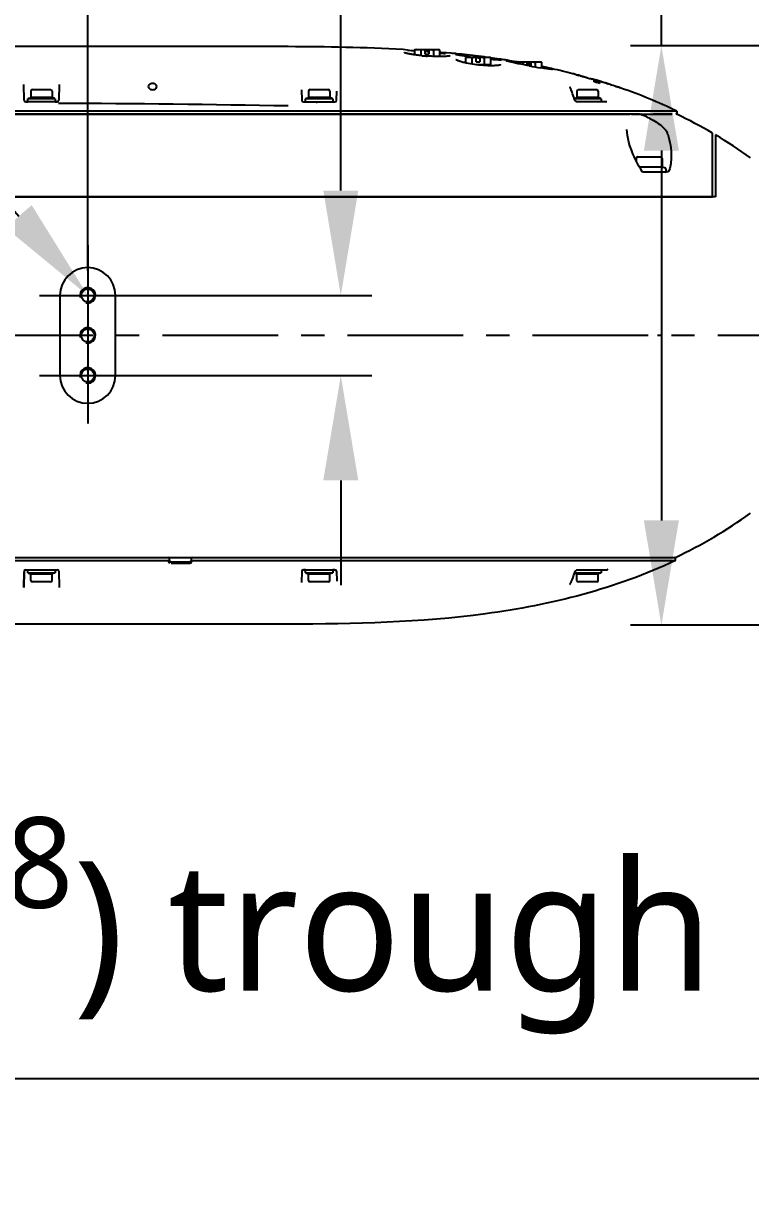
# Model space of a CAD drawing. Header units: millimetres. Extents: x 5828 to 6704, y 123 to 421.
# Drawn here: x 6395.33 to 6407.11, y 305.85 to 324.98 of the extents above; entities that cross this region are included whole.
import ezdxf
from ezdxf import colors
from ezdxf.entities.mleader import LeaderData, LeaderLine
from ezdxf.math import Vec2, Vec3

# ---------------------------------------------------------------- set-up
doc = ezdxf.new("R2010")
doc.units = ezdxf.units.MM
doc.linetypes.add('BANKLINE1', pattern=[5.5, 4, -1.5])
doc.linetypes.add('CENTER', pattern=[0.6, 0.375, -0.075, 0.075, -0.075])
for name, color, linetype in [('00_COMPONENTS', 7, 'BANKLINE1'), ('DIM', 7, 'Continuous'), ('外形图', 7, 'Continuous')]:
    doc.layers.add(name, color=color, linetype=linetype)
doc.styles.add('微软雅黑', font='msyh.ttc', dxfattribs={"height": 2.1})
doc.dimstyles.new('尺寸标注_1_20比例', dxfattribs={"dimtxt": 2.1, "dimasz": 1.7, "dimexe": 0.5, "dimexo": 0.4, "dimgap": 0.5, "dimtad": 1, "dimdec": 1, "dimlfac": 20, "dimdsep": 46, "dimtxsty": '微软雅黑', "dimcen": 0.09, "dimadec": 0, "dimazin": 0, "dimtp": 0.01, "dimtm": 0.01, "dimtfac": 1, "dimtdec": 1, "dimtofl": 0, "dimtmove": 0, "dimatfit": 3, "dimfxl": 1, "dimtolj": 1, "dimarcsym": 0})

# ---------------------------------------------------------------- blocks, each defined once
blk = doc.blocks.new('*D1522')
at = {"layer": '00_COMPONENTS', "color": 0, "linetype": 'ByBlock', "lineweight": -2, "ltscale": 20}
for p, q in [((6405.667, 324.626), (6405.667, 339.336)), ((6414.225, 324.626), (6405.167, 324.626)), ((6405.667, 322.926), (6405.667, 316.926)), ((6414.225, 315.226), (6405.167, 315.226))]:
    blk.add_line(p, q, dxfattribs=at)
at = {"layer": '00_COMPONENTS', "color": 0}
for points in [[(6405.95, 322.926), (6405.383, 322.926), (6405.667, 324.626)], [(6405.383, 316.926), (6405.95, 316.926), (6405.667, 315.226)]]:
    blk.add_solid(points, dxfattribs=at)
at = {"layer": 'Defpoints', "color": 0}
for p in [(6414.625, 324.626), (6405.667, 315.226), (6414.625, 315.226)]:
    blk.add_point(p, dxfattribs=at)
at = {"layer": '00_COMPONENTS', "color": 0, "insert": (6404.075, 332.831), "char_height": 2.1, "attachment_point": 5, "rotation": 90, "style": '微软雅黑'}
blk.add_mtext('\\A1;\\A1;188±0.05', dxfattribs=at)
blk = doc.blocks.new('*D1540')
at = {"layer": '00_COMPONENTS', "color": 0, "linetype": 'ByBlock', "lineweight": -2, "ltscale": 20}
for p, q in [((6400.472, 322.276), (6400.472, 331.241)), ((6396.771, 320.576), (6400.972, 320.576)), ((6396.771, 319.276), (6400.972, 319.276)), ((6400.472, 317.576), (6400.472, 315.876))]:
    blk.add_line(p, q, dxfattribs=at)
at = {"layer": '00_COMPONENTS', "color": 0}
for points in [[(6400.188, 322.276), (6400.755, 322.276), (6400.472, 320.576)], [(6400.755, 317.576), (6400.188, 317.576), (6400.472, 319.276)]]:
    blk.add_solid(points, dxfattribs=at)
at = {"layer": 'Defpoints', "color": 0}
for p in [(6396.371, 320.576), (6396.371, 319.276), (6400.472, 319.276)]:
    blk.add_point(p, dxfattribs=at)
at = {"layer": '00_COMPONENTS', "color": 0, "insert": (6398.886, 329.251), "char_height": 2.1, "attachment_point": 5, "rotation": 90, "style": '微软雅黑'}
blk.add_mtext('\\A1;26', dxfattribs=at)
blk = doc.blocks.new('*D1542')
at = {"layer": 'Defpoints', "color": 0}
for p in [(6421.571, 340.208), (6396.371, 320.576), (6421.571, 319.926)]:
    blk.add_point(p, dxfattribs=at)
at = {"layer": 'DIM', "color": 0, "linetype": 'ByBlock', "lineweight": -2, "ltscale": 20}
for p, q in [((6396.371, 320.976), (6396.371, 340.708)), ((6421.571, 320.326), (6421.571, 340.708)), ((6398.071, 340.208), (6419.871, 340.208))]:
    blk.add_line(p, q, dxfattribs=at)
at = {"layer": 'DIM', "color": 0}
for points in [[(6398.071, 340.491), (6398.071, 339.924), (6396.371, 340.208)], [(6419.871, 339.924), (6419.871, 340.491), (6421.571, 340.208)]]:
    blk.add_solid(points, dxfattribs=at)
at = {"layer": 'DIM', "color": 0, "insert": (6408.971, 341.794), "char_height": 2.1, "attachment_point": 5, "style": '微软雅黑'}
blk.add_mtext('\\A1;504', dxfattribs=at)

msp = doc.modelspace()

# ---------------------------------------------------------------- linework, layer by layer
at = {"layer": '00_COMPONENTS', "linetype": 'CENTER', "ltscale": 20}
for p, q in [((6396.3708, 321.3901), (6396.3708, 318.4976)), ((6395.5908, 320.5761), (6397.2043, 320.5761)), ((6396.3708, 320.5761), (6396.3708, 319.2761)), ((6395.5908, 319.2761), (6397.2043, 319.2761))]:
    msp.add_line(p, q, dxfattribs=at)
at = {"layer": '外形图', "linetype": 'Continuous'}
for p, q in [((6399.6208, 324.6104), (6391.9706, 324.6111)), ((6401.5517, 324.5558), (6401.4804, 324.5627)), ((6401.6958, 324.5659), (6401.6687, 324.5586)), ((6401.6687, 324.5659), (6402.0729, 324.5659)), ((6401.6687, 324.5586), (6401.6687, 324.4784)), ((6401.6958, 324.5659), (6401.8408, 324.5659)), ((6401.7698, 324.5586), (6401.7698, 324.4662)), ((6401.8408, 324.4909), (6401.8408, 324.5659)), ((6401.9008, 324.5659), (6401.9008, 324.4909)), ((6401.9008, 324.5659), (6402.0458, 324.5659)), ((6401.9718, 324.5586), (6401.9718, 324.452)), ((6402.0458, 324.5659), (6402.0729, 324.5586)), ((6402.0729, 324.5586), (6402.0729, 324.4498)), ((6401.8408, 324.4909), (6401.9008, 324.4909)), ((6401.9121, 324.4549), (6401.8725, 324.4574)), ((6402.2532, 324.5041), (6402.1822, 324.5083)), ((6402.2167, 324.4559), (6402.2064, 324.4547)), ((6402.2425, 324.4608), (6402.2425, 324.4608)), ((6402.2629, 324.5035), (6402.2532, 324.5041)), ((6402.3427, 324.4956), (6402.3299, 324.4969)), ((6402.3804, 324.4725), (6402.3715, 324.4743)), ((6402.3901, 324.4706), (6402.3804, 324.4725)), ((6402.4007, 324.4686), (6402.3901, 324.4706)), ((6402.4122, 324.4665), (6402.4007, 324.4686)), ((6402.4245, 324.4643), (6402.4122, 324.4665)), ((6402.4376, 324.462), (6402.4245, 324.4643)), ((6402.4516, 324.4596), (6402.4376, 324.462)), ((6402.474, 324.4559), (6402.4516, 324.4596)), ((6402.4981, 324.4521), (6402.474, 324.4559)), ((6402.5208, 324.4409), (6402.4937, 324.4336)), ((6402.4937, 324.4409), (6402.8979, 324.4409)), ((6402.4937, 324.4336), (6402.4937, 324.3462)), ((6402.5238, 324.4482), (6402.4981, 324.4521)), ((6402.5208, 324.4409), (6402.6658, 324.4409)), ((6402.551, 324.4442), (6402.5238, 324.4482)), ((6402.5748, 324.4409), (6402.551, 324.4442)), ((6402.5948, 324.4336), (6402.5948, 324.3265)), ((6402.6988, 324.4247), (6402.6644, 324.429)), ((6402.6658, 324.3659), (6402.6658, 324.4409)), ((6402.6658, 324.3659), (6402.7258, 324.3659)), ((6402.7237, 324.4218), (6402.6988, 324.4247)), ((6402.7025, 324.4549), (6402.699, 324.4553)), ((6402.7258, 324.4409), (6402.7258, 324.3659)), ((6402.7258, 324.4409), (6402.8708, 324.4409)), ((6402.8093, 324.4411), (6402.7961, 324.4429)), ((6402.7968, 324.4336), (6402.7968, 324.3159)), ((6402.8708, 324.4409), (6402.8979, 324.4336)), ((6402.8979, 324.4336), (6402.8979, 324.3159)), ((6402.9473, 324.3993), (6402.9268, 324.401)), ((6402.9664, 324.3978), (6402.9473, 324.3993)), ((6402.984, 324.3965), (6402.9664, 324.3978)), ((6403.0001, 324.3955), (6402.984, 324.3965)), ((6403.0236, 324.3941), (6403.0001, 324.3955)), ((6403.0427, 324.3932), (6403.0356, 324.3935)), ((6403.0613, 324.4055), (6403.0387, 324.4089)), ((6403.0492, 324.393), (6403.0427, 324.3932)), ((6403.0748, 324.4035), (6403.0613, 324.4055)), ((6403.1679, 324.3891), (6403.154, 324.3913)), ((6403.1844, 324.3716), (6403.1783, 324.3732)), ((6403.1912, 324.3698), (6403.1844, 324.3716)), ((6403.1986, 324.3679), (6403.1912, 324.3698)), ((6403.2068, 324.3659), (6403.1986, 324.3679)), ((6403.2156, 324.3637), (6403.2068, 324.3659)), ((6403.2301, 324.3602), (6403.2156, 324.3637)), ((6403.2461, 324.3565), (6403.2301, 324.3602)), ((6403.2636, 324.3525), (6403.2461, 324.3565)), ((6403.2826, 324.3483), (6403.2636, 324.3525)), ((6403.303, 324.3439), (6403.2826, 324.3483)), ((6403.3247, 324.3393), (6403.303, 324.3439)), ((6403.3458, 324.3659), (6403.3187, 324.3586)), ((6403.3187, 324.3659), (6403.7229, 324.3659)), ((6403.3187, 324.3586), (6403.3187, 324.3405)), ((6403.3305, 324.3622), (6403.3197, 324.3641)), ((6403.3477, 324.3344), (6403.3247, 324.3393)), ((6403.3458, 324.3659), (6403.4908, 324.3659)), ((6403.3719, 324.3295), (6403.3477, 324.3344)), ((6403.4198, 324.3586), (6403.4198, 324.3199)), ((6403.4908, 324.3062), (6403.4908, 324.3659)), ((6403.5508, 324.3659), (6403.5508, 324.295)), ((6403.5508, 324.3659), (6403.6958, 324.3659)), ((6403.6218, 324.3586), (6403.6218, 324.2822)), ((6403.6958, 324.3659), (6403.7229, 324.3586)), ((6403.7229, 324.3586), (6403.7229, 324.2652)), ((6402.8979, 324.3159), (6402.6701, 324.3159)), ((6402.8901, 324.3009), (6402.8552, 324.3016)), ((6402.8708, 324.3013), (6402.8708, 324.3159)), ((6402.9157, 324.3008), (6402.8901, 324.3009)), ((6402.9191, 324.3008), (6402.9157, 324.3008)), ((6402.9414, 324.3011), (6402.9191, 324.3008)), ((6402.9847, 324.3029), (6402.9713, 324.3021)), ((6403.0186, 324.306), (6403.0083, 324.3048)), ((6403.0279, 324.3072), (6403.0186, 324.306)), ((6403.0361, 324.3085), (6403.0279, 324.3072)), ((6403.3971, 324.3244), (6403.3719, 324.3295)), ((6403.4232, 324.3192), (6403.3971, 324.3244)), ((6403.4502, 324.3139), (6403.4232, 324.3192)), ((6403.4936, 324.3056), (6403.4502, 324.3139)), ((6403.5254, 324.2997), (6403.4936, 324.3056)), ((6403.5254, 324.327), (6403.5352, 324.3252)), ((6403.5286, 324.3266), (6403.5255, 324.3272)), ((6403.5315, 324.326), (6403.5286, 324.3266)), ((6403.5343, 324.3255), (6403.5315, 324.326)), ((6403.5509, 324.3224), (6403.5343, 324.3255)), ((6403.5352, 324.3252), (6403.5508, 324.3222)), ((6403.7379, 324.2853), (6403.723, 324.2883)), ((6403.7377, 324.2849), (6403.7408, 324.2842)), ((6403.7694, 324.2579), (6403.7437, 324.2619)), ((6403.7931, 324.2543), (6403.7694, 324.2579)), ((6403.8094, 324.2519), (6403.7931, 324.2543)), ((6403.81, 324.2701), (6403.8019, 324.2718)), ((6403.802, 324.271), (6403.8099, 324.2692)), ((6403.8243, 324.2498), (6403.8094, 324.2519)), ((6403.8463, 324.2469), (6403.8243, 324.2498)), ((6403.854, 324.2459), (6403.8463, 324.2469)), ((6403.861, 324.2451), (6403.854, 324.2459)), ((6403.8675, 324.2443), (6403.861, 324.2451)), ((6403.8733, 324.2437), (6403.8675, 324.2443)), ((6403.8785, 324.2432), (6403.8733, 324.2437)), ((6403.8988, 324.2508), (6403.885, 324.2538)), ((6404.2459, 324.1678), (6404.2324, 324.1713)), ((6404.2458, 324.1674), (6404.2458, 324.1675)), ((6404.3512, 324.1378), (6404.3275, 324.1442)), ((6395.3402, 323.7402), (6395.3335, 323.9947)), ((6395.9081, 323.9953), (6395.9015, 323.7402)), ((6404.1845, 323.9555), (6404.1845, 323.9556)), ((6404.1845, 323.9554), (6404.1845, 323.9556)), ((6404.1861, 323.9511), (6404.1854, 323.9527)), ((6404.189, 323.9463), (6404.1861, 323.9511)), ((6404.3513, 324.1397), (6404.3511, 324.1397)), ((6404.3665, 324.1336), (6404.3512, 324.1378)), ((6404.3955, 324.1257), (6404.3665, 324.1336)), ((6404.4046, 324.1232), (6404.3955, 324.1257)), ((6404.4127, 324.121), (6404.4046, 324.1232)), ((6404.4449, 324.1121), (6404.4127, 324.121)), ((6404.4555, 324.1092), (6404.4449, 324.1121)), ((6404.4554, 324.1112), (6404.4554, 324.1117)), ((6404.5641, 324.0806), (6404.5641, 324.0804)), ((6404.5711, 324.0786), (6404.5641, 324.0806)), ((6404.5739, 324.0778), (6404.5711, 324.0786)), ((6404.5936, 324.072), (6404.5739, 324.0778)), ((6404.5758, 324.0414), (6404.5758, 324.0709)), ((6404.6034, 324.0691), (6404.5936, 324.072)), ((6404.606, 324.0361), (6404.616, 324.0331)), ((6404.616, 324.059), (6404.626, 324.056)), ((6404.616, 324.0331), (6404.626, 324.0301)), ((6404.6274, 324.0611), (6404.6274, 324.0618)), ((6404.6508, 324.0541), (6404.6274, 324.0611)), ((6404.6658, 324.0439), (6404.6658, 324.014)), ((6404.7033, 324.0385), (6404.7152, 324.0347)), ((6404.782, 324.0141), (6404.7953, 324.0098)), ((6404.8349, 323.9946), (6404.8349, 323.9964)), ((6404.838, 323.9954), (6404.8398, 323.9944)), ((6404.9349, 323.964), (6404.9579, 323.9562)), ((6404.9349, 323.9633), (6404.9349, 323.9614)), ((6404.9579, 323.9562), (6404.9656, 323.9536)), ((6395.4008, 323.7159), (6395.4008, 323.7659)), ((6395.8408, 323.7659), (6395.4008, 323.7659)), ((6395.4107, 323.7694), (6395.4483, 323.7831)), ((6395.4483, 323.8884), (6395.4483, 323.7831)), ((6395.7933, 323.7831), (6395.4483, 323.7831)), ((6395.4733, 323.9134), (6395.7683, 323.9134)), ((6395.7933, 323.8884), (6395.7933, 323.7831)), ((6395.831, 323.7694), (6395.7933, 323.7831)), ((6395.8408, 323.7659), (6395.8408, 323.7159)), ((6399.8357, 323.9125), (6399.8402, 323.7402)), ((6399.9008, 323.7159), (6399.9008, 323.7659)), ((6400.3408, 323.7659), (6399.9008, 323.7659)), ((6399.9107, 323.7694), (6399.9483, 323.7831)), ((6399.9483, 323.8884), (6399.9483, 323.7831)), ((6400.2933, 323.7831), (6399.9483, 323.7831)), ((6399.9733, 323.9134), (6400.2683, 323.9134)), ((6400.2933, 323.8884), (6400.2933, 323.7831)), ((6400.3309, 323.7694), (6400.2933, 323.7831)), ((6400.3408, 323.7659), (6400.3408, 323.7159)), ((6400.4015, 323.7402), (6400.4053, 323.8889)), ((6404.1915, 323.9421), (6404.1889, 323.9463)), ((6404.2199, 323.8712), (6404.2063, 323.9103)), ((6404.2611, 323.7488), (6404.2467, 323.7923)), ((6404.6908, 323.7659), (6404.2555, 323.7659)), ((6404.2607, 323.7694), (6404.2983, 323.7831)), ((6404.2983, 323.8884), (6404.2983, 323.7831)), ((6404.6433, 323.7831), (6404.2983, 323.7831)), ((6404.3233, 323.9134), (6404.6183, 323.9134)), ((6404.6433, 323.8884), (6404.6433, 323.7831)), ((6404.6809, 323.7694), (6404.6433, 323.7831)), ((6404.6908, 323.7659), (6404.6908, 323.7159)), ((6405.0038, 323.9404), (6405.0038, 323.9397)), ((6405.012, 323.9377), (6405.0041, 323.9405)), ((6395.8765, 323.7159), (6395.3652, 323.7159)), ((6395.3706, 323.7159), (6395.4008, 323.7159)), ((6395.8408, 323.7159), (6395.4008, 323.7159)), ((6395.8421, 323.7159), (6395.8765, 323.7159)), ((6399.8652, 323.7159), (6400.3765, 323.7159)), ((6404.2618, 323.7469), (6404.2611, 323.7488)), ((6404.7841, 323.7159), (6404.3009, 323.7159)), ((6404.6908, 323.7159), (6404.3023, 323.7159)), ((6401.2451, 323.5659), (6384.5648, 323.5659)), ((6405.3122, 323.5159), (6384.5804, 323.5159)), ((6384.5819, 323.5159), (6405.1545, 323.5159)), ((6395.4958, 323.5159), (6395.541, 323.5159)), ((6395.7447, 323.5159), (6395.7458, 323.5159)), ((6395.9178, 323.5159), (6396.5684, 323.5159)), ((6396.0022, 323.5159), (6396.1156, 323.5159)), ((6396.0022, 323.5159), (6396.1156, 323.5159)), ((6396.9274, 323.5159), (6396.7024, 323.5159)), ((6396.7069, 323.5159), (6397.3769, 323.5159)), ((6399.8147, 323.5159), (6397.4724, 323.5159)), ((6399.9958, 323.5159), (6400.041, 323.5159)), ((6400.2447, 323.5159), (6400.2458, 323.5159)), ((6400.8111, 323.5159), (6400.4717, 323.5159)), ((6402.0015, 323.5159), (6400.472, 323.5159)), ((6405.9155, 323.5659), (6401.2455, 323.5658)), ((6401.6465, 323.5159), (6401.2976, 323.5159)), ((6404.138, 323.5159), (6402.0046, 323.5159)), ((6404.1536, 323.5159), (6404.197, 323.5159)), ((6404.3458, 323.5159), (6404.391, 323.5159)), ((6404.5947, 323.5159), (6404.5958, 323.5159)), ((6404.6939, 323.5159), (6405.0153, 323.5159)), ((6405.0522, 323.5159), (6405.1512, 323.5159)), ((6405.0721, 323.5159), (6405.1315, 323.5159)), ((6405.1834, 323.5159), (6405.8375, 323.5159)), ((6405.8428, 323.5159), (6405.5341, 323.5159)), ((6405.9155, 323.5659), (6405.9155, 323.5309)), ((6405.1088, 323.2655), (6405.1088, 323.2655)), ((6406.4958, 322.1761), (6406.4958, 323.2074)), ((6406.5458, 323.1779), (6406.5458, 322.1761)), ((6405.2245, 322.831), (6405.2067, 322.8719)), ((6405.2858, 322.8236), (6405.6558, 322.8236)), ((6405.2608, 322.7986), (6405.2608, 322.7549)), ((6405.6808, 322.6579), (6405.313, 322.6579)), ((6405.6808, 322.7986), (6405.6808, 322.6579)), ((6405.7309, 322.6397), (6405.6808, 322.6579)), ((6405.7408, 322.6256), (6405.7408, 322.5911)), ((6405.3475, 322.5858), (6405.3417, 322.5899)), ((6405.3551, 322.5877), (6405.3488, 322.5977)), ((6405.7483, 322.5761), (6405.3754, 322.5761)), ((6405.7866, 322.1761), (6392.9851, 322.1761)), ((6392.9851, 322.1761), (6406.4958, 322.1761)), ((6406.5458, 322.1761), (6405.7866, 322.1761)), ((6395.9208, 320.5761), (6395.9208, 319.2761)), ((6396.8208, 319.2761), (6396.8208, 320.5761)), ((6384.2951, 316.3261), (6401.1133, 316.3261)), ((6397.6971, 316.2754), (6397.6965, 316.3017)), ((6398.0452, 316.3017), (6398.0445, 316.2754)), ((6401.1133, 316.3261), (6405.8942, 316.3261)), ((6405.8942, 316.2761), (6405.8942, 316.3111)), ((6384.5651, 316.2761), (6397.6726, 316.2761)), ((6395.3652, 316.1261), (6395.8765, 316.1261)), ((6395.4008, 316.0761), (6395.4008, 316.1261)), ((6395.8408, 316.1261), (6395.8408, 316.0761)), ((6397.7219, 316.2335), (6398.0192, 316.2335)), ((6398.0195, 316.2511), (6397.7221, 316.2511)), ((6398.0684, 316.2761), (6401.1129, 316.2761)), ((6399.8995, 316.1261), (6399.8652, 316.1261)), ((6399.8652, 316.1261), (6400.3765, 316.1261)), ((6399.9008, 316.0761), (6399.9008, 316.1261)), ((6399.9008, 316.1261), (6400.3408, 316.1261)), ((6400.3408, 316.1261), (6400.3408, 316.0761)), ((6400.371, 316.1261), (6400.3408, 316.1261)), ((6401.113, 316.2761), (6405.244, 316.2761)), ((6404.3074, 316.1261), (6404.7909, 316.1261)), ((6404.3108, 316.1261), (6404.6908, 316.1261)), ((6404.6908, 316.1261), (6404.6908, 316.0761)), ((6405.244, 316.2761), (6405.4473, 316.276)), ((6405.4473, 316.276), (6405.8942, 316.2761)), ((6395.3402, 316.1017), (6395.3333, 315.8379)), ((6395.3333, 315.8379), (6395.34, 316.0943)), ((6395.4008, 316.0761), (6395.8408, 316.0761)), ((6395.4107, 316.0725), (6395.4483, 316.0588)), ((6395.4483, 315.9536), (6395.4483, 316.0588)), ((6395.4483, 316.0588), (6395.7933, 316.0588)), ((6395.7683, 315.9286), (6395.4733, 315.9286)), ((6395.831, 316.0725), (6395.7933, 316.0588)), ((6395.7933, 315.9536), (6395.7933, 316.0588)), ((6395.9015, 316.1017), (6395.9084, 315.8374)), ((6395.9016, 316.0962), (6395.9084, 315.8374)), ((6399.8402, 316.1017), (6399.8354, 315.9206)), ((6399.9008, 316.0761), (6400.3408, 316.0761)), ((6399.9107, 316.0725), (6399.9483, 316.0588)), ((6399.9483, 315.9536), (6399.9483, 316.0588)), ((6399.9483, 316.0588), (6400.2933, 316.0588)), ((6400.2683, 315.9286), (6399.9733, 315.9286)), ((6400.3309, 316.0725), (6400.2933, 316.0588)), ((6400.2933, 315.9536), (6400.2933, 316.0588)), ((6400.4015, 316.1017), (6400.4056, 315.9431)), ((6404.2007, 315.9158), (6404.2017, 315.9175)), ((6404.2066, 315.927), (6404.2099, 315.9343)), ((6404.2099, 315.9343), (6404.2123, 315.9403)), ((6404.2123, 315.9403), (6404.2255, 315.975)), ((6404.2543, 316.0522), (6404.2706, 316.097)), ((6404.2616, 316.0722), (6404.2983, 316.0588)), ((6404.263, 316.0761), (6404.6908, 316.0761)), ((6404.2983, 316.0588), (6404.6433, 316.0588)), ((6404.2983, 315.9536), (6404.2983, 316.0588)), ((6404.6183, 315.9286), (6404.3233, 315.9286)), ((6404.6809, 316.0725), (6404.6433, 316.0588)), ((6404.6433, 315.9536), (6404.6433, 316.0588)), ((6404.1845, 315.8849), (6404.1845, 315.885)), ((6404.1916, 315.9017), (6404.1926, 315.9032)), ((6399.6208, 315.2418), (6391.87, 315.2411))]:
    msp.add_line(p, q, dxfattribs=at)
at = {"layer": '外形图', "linetype": 'CENTER', "ltscale": 5}
msp.add_line((6435.4549, 319.9261), (6380.3386, 319.9261), dxfattribs=at)
at = {"layer": '外形图', "linetype": 'Continuous'}
for points in [[(6401.7926, 324.464), (6401.7701, 324.4662), (6401.7549, 324.4678), (6401.74, 324.4694), (6401.7254, 324.4711), (6401.7111, 324.4728), (6401.6971, 324.4746), (6401.6836, 324.4763), (6401.6704, 324.4781), (6401.6577, 324.4799), (6401.6454, 324.4818), (6401.6335, 324.4836), (6401.6221, 324.4854), (6401.6111, 324.4872), (6401.6006, 324.4891), (6401.5906, 324.4909), (6401.5811, 324.4927), (6401.5721, 324.4944), (6401.5636, 324.4962), (6401.5556, 324.4979), (6401.5481, 324.4996), (6401.5411, 324.5013), (6401.5347, 324.5029), (6401.5287, 324.5044), (6401.5233, 324.5059), (6401.5184, 324.5074), (6401.514, 324.5088), (6401.5102, 324.5101), (6401.5069, 324.5113), (6401.5041, 324.5124), (6401.5024, 324.5132)], [(6402.0224, 324.4505), (6401.9965, 324.4512), (6401.9694, 324.4521), (6401.9413, 324.4534), (6401.9121, 324.4549)], [(6402.1811, 324.4526), (6402.1663, 324.4518), (6402.15, 324.451), (6402.1323, 324.4505), (6402.1131, 324.4501), (6402.0924, 324.4499), (6402.0704, 324.4498), (6402.0471, 324.45), (6402.0224, 324.4505)], [(6402.2064, 324.4547), (6402.1945, 324.4536), (6402.1811, 324.4526)], [(6402.2425, 324.4608), (6402.2382, 324.4596), (6402.2329, 324.4584), (6402.2256, 324.4572), (6402.2167, 324.4559)], [(6402.3715, 324.4743), (6402.3634, 324.476), (6402.3597, 324.4768), (6402.3562, 324.4776), (6402.3529, 324.4783), (6402.3498, 324.479), (6402.347, 324.4797), (6402.3443, 324.4804), (6402.3418, 324.481), (6402.3395, 324.4816), (6402.3374, 324.4822), (6402.3355, 324.4827), (6402.3338, 324.4832), (6402.3323, 324.4837), (6402.331, 324.4841), (6402.3299, 324.4845), (6402.329, 324.4848)], [(6402.4006, 324.3713), (6402.3894, 324.3751), (6402.3792, 324.3787), (6402.3699, 324.3823), (6402.3617, 324.3857), (6402.3545, 324.3889), (6402.3484, 324.3919), (6402.3432, 324.3947), (6402.3393, 324.397), (6402.3368, 324.3988)], [(6402.5158, 324.3412), (6402.5035, 324.3439), (6402.4865, 324.3478), (6402.4701, 324.3518), (6402.4545, 324.3557), (6402.4397, 324.3597), (6402.4258, 324.3636), (6402.4127, 324.3675), (6402.4006, 324.3713)], [(6402.8552, 324.3016), (6402.8189, 324.3031), (6402.7817, 324.3053), (6402.7446, 324.3081), (6402.708, 324.3116), (6402.6724, 324.3156), (6402.6377, 324.32), (6402.6046, 324.3249), (6402.5732, 324.3301), (6402.5435, 324.3356), (6402.5158, 324.3412)], [(6402.9268, 324.401), (6402.905, 324.4029), (6402.8979, 324.4036)], [(6403.0356, 324.3935), (6403.0277, 324.3939), (6403.0236, 324.3941)], [(6403.0732, 324.3932), (6403.073, 324.3932), (6403.0725, 324.3931), (6403.0717, 324.3931), (6403.0706, 324.393), (6403.0693, 324.3929), (6403.0678, 324.3929), (6403.0661, 324.3928), (6403.0642, 324.3928), (6403.0622, 324.3928), (6403.0599, 324.3928), (6403.0575, 324.3928), (6403.0549, 324.3929), (6403.0521, 324.3929), (6403.0492, 324.393)], [(6403.1783, 324.3732), (6403.1728, 324.3747), (6403.1703, 324.3754), (6403.1679, 324.3761), (6403.1658, 324.3768), (6403.1637, 324.3774), (6403.1619, 324.378), (6403.1601, 324.3785), (6403.1586, 324.379), (6403.1572, 324.3795), (6403.1559, 324.3799), (6403.1548, 324.3803), (6403.1539, 324.3807), (6403.1531, 324.381), (6403.1526, 324.3812)], [(6402.9713, 324.3021), (6402.9569, 324.3015), (6402.9414, 324.3011)], [(6403.0083, 324.3048), (6402.997, 324.3038), (6402.9847, 324.3029)], [(6403.0605, 324.3151), (6403.0609, 324.3155), (6403.0601, 324.315), (6403.0577, 324.314), (6403.0541, 324.3127), (6403.0493, 324.3114), (6403.0432, 324.3099), (6403.0361, 324.3085)], [(6403.7437, 324.2619), (6403.7161, 324.2663), (6403.7104, 324.2673)], [(6403.8969, 324.2421), (6403.897, 324.2421), (6403.8969, 324.2421), (6403.8965, 324.2421), (6403.896, 324.2421), (6403.8952, 324.2421), (6403.8943, 324.2421), (6403.8932, 324.2421), (6403.8919, 324.2422), (6403.8905, 324.2422), (6403.8889, 324.2423), (6403.8871, 324.2425), (6403.8852, 324.2426), (6403.8831, 324.2428), (6403.8809, 324.243), (6403.8785, 324.2432)], [(6404.1854, 323.9527), (6404.1849, 323.954), (6404.1845, 323.9555)], [(6404.1977, 323.9308), (6404.1963, 323.9336), (6404.1939, 323.9381), (6404.1915, 323.9421)], [(6404.2063, 323.9103), (6404.2042, 323.916), (6404.2015, 323.9227), (6404.1986, 323.929), (6404.1977, 323.9308)], [(6404.2467, 323.7923), (6404.2376, 323.8191), (6404.2287, 323.8454), (6404.2199, 323.8712)], [(6400.0878, 323.7068), (6400.0854, 323.7067), (6400.0831, 323.7068), (6400.0807, 323.707), (6400.0783, 323.7073), (6400.0759, 323.7078), (6400.0735, 323.7085)], [(6404.2676, 323.7362), (6404.2662, 323.7384), (6404.2649, 323.7405), (6404.2637, 323.7426), (6404.2627, 323.7448), (6404.2618, 323.7469)], [(6404.2748, 323.7282), (6404.2728, 323.7301), (6404.2709, 323.7321), (6404.2692, 323.7342), (6404.2676, 323.7362)], [(6404.2842, 323.7211), (6404.2816, 323.7227), (6404.2792, 323.7244), (6404.2769, 323.7263), (6404.2748, 323.7282)], [(6404.2955, 323.7165), (6404.2927, 323.7173), (6404.2898, 323.7183), (6404.287, 323.7196), (6404.2842, 323.7211)], [(6404.3009, 323.7159), (6404.3005, 323.7159), (6404.2982, 323.716), (6404.2955, 323.7165)], [(6405.3371, 323.5134), (6405.3362, 323.5141), (6405.3354, 323.5147), (6405.3344, 323.5152), (6405.3335, 323.5156), (6405.3325, 323.5158), (6405.3315, 323.5159)], [(6405.3371, 323.5134), (6405.3382, 323.5126), (6405.3394, 323.5118), (6405.3407, 323.5109), (6405.3421, 323.5101), (6405.3436, 323.5094), (6405.3452, 323.5086), (6405.3468, 323.5078), (6405.3485, 323.5071), (6405.3503, 323.5063), (6405.3521, 323.5055), (6405.354, 323.5047), (6405.356, 323.5039), (6405.3581, 323.503), (6405.3602, 323.5022), (6405.3646, 323.5004)], [(6405.3646, 323.5004), (6405.3669, 323.4996), (6405.3692, 323.4987)], [(6405.2067, 322.8719), (6405.1802, 322.9385), (6405.1582, 323.0016), (6405.1407, 323.0607), (6405.1272, 323.1162), (6405.1174, 323.1694), (6405.1111, 323.2207), (6405.1088, 323.2655)], [(6405.2594, 322.7577), (6405.239, 322.7996), (6405.2245, 322.831)], [(6405.3037, 322.6741), (6405.281, 322.7157), (6405.2594, 322.7577)], [(6405.3488, 322.5977), (6405.3264, 322.6346), (6405.3037, 322.6741)], [(6405.3754, 322.5761), (6405.37, 322.5765), (6405.3645, 322.5777), (6405.359, 322.5797), (6405.3533, 322.5824), (6405.3475, 322.5858)], [(6404.2706, 316.097), (6404.2713, 316.0988), (6404.2723, 316.1011), (6404.2735, 316.1034), (6404.2749, 316.1056), (6404.2765, 316.1078), (6404.2782, 316.11), (6404.28, 316.1121), (6404.282, 316.1141), (6404.2842, 316.1161), (6404.2864, 316.1179), (6404.2889, 316.1197), (6404.2915, 316.1213), (6404.2942, 316.1227)], [(6404.2942, 316.1227), (6404.297, 316.1239), (6404.2999, 316.1249), (6404.3027, 316.1256), (6404.3054, 316.126), (6404.3074, 316.1261)], [(6404.7992, 316.1307), (6404.7983, 316.1299), (6404.7973, 316.1291), (6404.7963, 316.1283), (6404.7953, 316.1277), (6404.7943, 316.1271), (6404.7934, 316.1267), (6404.7925, 316.1264), (6404.7916, 316.1262), (6404.7908, 316.1261)], [(6404.1926, 315.9032), (6404.1934, 315.9043), (6404.1958, 315.9078), (6404.1982, 315.9117), (6404.2007, 315.9158)], [(6404.2016, 315.9175), (6404.2032, 315.9203), (6404.2066, 315.927)], [(6404.2255, 315.975), (6404.235, 316.0003), (6404.2446, 316.026), (6404.2543, 316.0522)], [(6404.1845, 315.8849), (6404.1848, 315.8874), (6404.186, 315.8914), (6404.1882, 315.8963), (6404.1916, 315.9017)]]:
    msp.add_lwpolyline(points, dxfattribs=at)
for centre in [(6396.3708, 320.5761), (6396.3708, 319.9267), (6396.3708, 319.2761)]:
    msp.add_circle(centre, 0.105, dxfattribs=at)
for centre, radius, start, end in [((6402.9321, 339.2008), 14.7099, 264.61514, 265.06803), ((6401.7034, 324.3106), 0.2567, 75.00618, 77.18201), ((6401.4378, 318.6448), 5.8983, 85.49717, 85.77177), ((6402.0383, 324.3106), 0.2567, 102.81799, 104.99382), ((6402.0934, 327.6424), 3.1928, 264.58359, 266.03427), ((6400.6131, 307.5135), 17.0699, 84.22783, 84.45373), ((6400.7298, 308.6304), 15.947, 82.90683, 84.19509), ((6402.5284, 324.1856), 0.2567, 75.00618, 77.18201), ((6400.852, 309.6343), 14.9356, 82.52071, 82.88286), ((6402.8633, 324.1856), 0.2567, 102.81799, 104.99382), ((6400.9682, 310.4923), 14.0698, 81.53773, 82.11952), ((6401.0465, 311.0169), 13.5394, 81.04514, 81.38426), ((6401.1156, 311.451), 13.0998, 80.31348, 80.98633), ((6403.3534, 324.1106), 0.2567, 75.00618, 77.18201), ((6401.2574, 312.2592), 12.2793, 79.3559, 79.51994), ((6403.6883, 324.1106), 0.2567, 102.81799, 104.99382), ((6405.2525, 333.6109), 9.4701, 259.49158, 260.63369), ((6402.211, 317.0433), 7.4008, 78.09479, 78.21119), ((6401.389, 312.9272), 11.5984, 78.15205, 78.31587), ((6402.3888, 317.8847), 6.5408, 77.8731, 78.07089), ((6402.6664, 319.1728), 5.2231, 77.44267, 77.88242), ((6401.4061, 313.0087), 11.5151, 77.99152, 78.15204), ((6401.4388, 313.1617), 11.3587, 77.56324, 77.95078), ((6401.5537, 313.6715), 10.8361, 75.68829, 77.5016), ((6402.9936, 319.197), 5.1257, 75.03971, 75.58553), ((6408.2193, 338.4327), 14.809, 254.59931, 254.76361), ((6403.5599, 321.3233), 2.9254, 74.52914, 75.00535), ((6403.697, 321.8198), 2.4103, 74.23226, 74.52063), ((6405.275, 327.2462), 3.2407, 254.80903, 255.04338), ((6404.7748, 325.3756), 1.3044, 255.06515, 255.22089), ((6408.9242, 340.3086), 16.8045, 254.57805, 254.8096), ((6405.2756, 326.8727), 2.8819, 254.81948, 255.32011), ((6401.9203, 315.0311), 9.4218, 73.37454, 73.62928), ((6401.0271, 312.0128), 12.5447, 73.42379, 73.56741), ((6401.8644, 314.8312), 9.6354, 73.30282, 73.48514), ((6403.8524, 321.489), 2.6811, 72.34081, 73.23047), ((6403.8101, 321.3326), 2.8182, 72.47942, 73.17181), ((6403.6394, 320.6984), 3.5056, 73.2056, 73.62969), ((6401.9025, 314.9629), 9.4975, 72.77395, 73.17994), ((6403.6421, 320.7177), 3.4863, 72.86316, 73.15667), ((6404.0052, 321.9542), 2.1667, 72.25193, 72.45244), ((6403.6505, 320.7447), 3.458, 72.56794, 72.86316), ((6403.6586, 320.7707), 3.4307, 72.27106, 72.56794), ((6404.3198, 322.6899), 1.4019, 73.48004, 73.65621), ((6401.923, 315.0242), 9.4336, 72.52805, 72.78372), ((6401.9475, 315.1073), 9.3463, 72.00449, 72.77486), ((6401.9392, 315.0757), 9.3796, 72.35725, 72.52797), ((6401.9613, 315.145), 9.3068, 72.0153, 72.27189), ((6404.065, 321.3069), 2.7957, 70.38047, 71.20854), ((6395.4158, 323.7553), 0.015, 110, 135.55634), ((6395.4733, 323.8884), 0.025, 90, 180), ((6395.7683, 323.8884), 0.025, 0, 90), ((6395.8258, 323.7553), 0.015, 44.44366, 70), ((6399.9158, 323.7553), 0.015, 110, 135.55634), ((6399.9733, 323.8884), 0.025, 90, 180), ((6400.2683, 323.8884), 0.025, 0, 90), ((6400.3258, 323.7553), 0.015, 44.44366, 70), ((6404.2658, 323.7553), 0.015, 110, 134.14719), ((6404.3233, 323.8884), 0.025, 90, 180), ((6404.6183, 323.8884), 0.025, 0, 90), ((6404.6758, 323.7553), 0.015, 44.44366, 70), ((6402.2011, 315.8244), 8.5864, 64.36747, 70.89083), ((6395.3652, 323.7409), 0.025, 181.5, 270), ((6395.8765, 323.7409), 0.025, 270, 358.5), ((6394.4939, 35.6922), 288.0018, 88.980464, 89.720939), ((6399.8652, 323.7409), 0.025, 181.5, 201.4233), ((6399.8652, 323.7409), 0.025, 181.5, 270), ((6399.8652, 323.7409), 0.025, 211.29686, 221.09423), ((6399.8652, 323.7409), 0.025, 240.56272, 250.35348), ((6400.3765, 323.7409), 0.025, 270, 358.5), ((6400.3765, 323.7409), 0.025, 348.76885, 358.5), ((6405.0236, 322.5884), 0.9737, 66.09387, 69.20533), ((6405.9005, 323.5309), 0.015, 270, 0), ((6402.4008, 316.2042), 8.1126, 59.68403, 64.29831), ((6402.5126, 316.3962), 7.8904, 54.37033, 59.25895), ((6405.2858, 322.7986), 0.025, 90, 180), ((6405.6558, 322.7986), 0.025, 0, 90), ((6405.7258, 322.6256), 0.015, 0, 70), ((6405.7258, 322.5911), 0.015, 276, 0), ((6405.19, 322.7787), 0.6294, 343.56725, 344.18738), ((6396.3708, 320.5761), 0.45, 0, 180), ((6396.3708, 320.5761), 0.125, 255, 195), ((6396.3708, 319.9267), 0.125, 255, 195), ((6396.3708, 319.2761), 0.125, 255, 195), ((6396.3708, 319.2761), 0.45, 180, 0), ((6402.4454, 323.5613), 8.0152, 295.48585, 305.58242), ((6397.6715, 316.3011), 0.025, 1.5, 90), ((6398.0702, 316.3011), 0.025, 90, 178.5), ((6405.8792, 316.3111), 0.015, 0, 90), ((6395.3652, 316.1011), 0.025, 90, 178.5), ((6395.8765, 316.1011), 0.025, 1.5, 90), ((6397.7221, 316.2761), 0.025, 181.5, 270), ((6398.0195, 316.2761), 0.025, 270, 358.5), ((6399.8652, 316.1011), 0.025, 90, 178.5), ((6399.8652, 316.1011), 0.025, 99.76703, 178.5), ((6400.3765, 316.1011), 0.025, 1.5, 90), ((6400.3765, 316.1011), 0.025, 1.5, 90), ((6395.4158, 316.0866), 0.015, 224.44366, 250), ((6395.4733, 315.9536), 0.025, 180, 270), ((6395.7683, 315.9536), 0.025, 270, 0), ((6395.8258, 316.0866), 0.015, 290, 315.55634), ((6399.9158, 316.0866), 0.015, 224.44366, 250), ((6399.9733, 315.9536), 0.025, 180, 270), ((6400.2683, 315.9536), 0.025, 270, 0), ((6400.3258, 316.0866), 0.015, 290, 315.55634), ((6404.3233, 315.9536), 0.025, 180, 270), ((6404.6183, 315.9536), 0.025, 270, 0), ((6404.6758, 316.0866), 0.015, 290, 315.55634)]:
    msp.add_arc(centre, radius, start, end, dxfattribs=at)
for points in [[(6401.4804, 324.5627), (6400.8613, 324.5975), (6400.2409, 324.608), (6399.6208, 324.6104)], [(6401.6687, 324.5586), (6401.6777, 324.561), (6401.6868, 324.563), (6401.696, 324.5642)], [(6401.696, 324.5642), (6401.7037, 324.5653), (6401.7115, 324.5659), (6401.7193, 324.5659)], [(6401.7698, 324.5586), (6401.7933, 324.5618), (6401.8171, 324.5641), (6401.8408, 324.5652)], [(6401.9008, 324.5652), (6401.9246, 324.5641), (6401.9483, 324.5618), (6401.9718, 324.5586)], [(6402.1198, 324.5122), (6402.1042, 324.5132), (6402.0885, 324.5142), (6402.0729, 324.5152)], [(6402.0729, 324.5085), (6402.103, 324.505), (6402.133, 324.5012), (6402.1629, 324.4966)], [(6402.1822, 324.5083), (6402.1614, 324.5096), (6402.1406, 324.5109), (6402.1198, 324.5122)], [(6402.4937, 324.4336), (6402.5027, 324.436), (6402.5118, 324.438), (6402.521, 324.4392)], [(6402.521, 324.4392), (6402.5287, 324.4403), (6402.5365, 324.4409), (6402.5443, 324.4409)], [(6402.5948, 324.4336), (6402.6183, 324.4368), (6402.6421, 324.4391), (6402.6658, 324.4402)], [(6402.7258, 324.4402), (6402.7496, 324.4391), (6402.7733, 324.4368), (6402.7968, 324.4336)], [(6403.3187, 324.3586), (6403.3277, 324.361), (6403.3368, 324.363), (6403.346, 324.3642)], [(6403.346, 324.3642), (6403.3537, 324.3653), (6403.3615, 324.3659), (6403.3693, 324.3659)], [(6403.4198, 324.3586), (6403.4433, 324.3618), (6403.4671, 324.3641), (6403.4908, 324.3652)], [(6403.5508, 324.3652), (6403.5746, 324.3641), (6403.5983, 324.3618), (6403.6218, 324.3586)], [(6404.6658, 324.014), (6404.6359, 324.0233), (6404.6059, 324.0326), (6404.5757, 324.0412)], [(6404.9349, 323.9614), (6404.9016, 323.9727), (6404.8684, 323.9839), (6404.8349, 323.9943)], [(6405.0038, 323.9397), (6404.9809, 323.9476), (6404.9579, 323.9556), (6404.9348, 323.9631)], [(6405.7166, 323.2795), (6405.7401, 323.256), (6405.7624, 323.2238), (6405.762, 323.1905)], [(6405.7699, 323.1919), (6405.809, 323.0746), (6405.8273, 322.9488), (6405.8252, 322.8252)], [(6405.8252, 322.8252), (6405.8239, 322.7518), (6405.8155, 322.6777), (6405.7956, 322.6072)], [(6405.7937, 322.6006), (6405.7891, 322.5851), (6405.7642, 322.5733), (6405.7496, 322.5802)], [(6405.6819, 319.9261), (6405.656, 319.9265), (6405.63, 319.9253), (6405.6041, 319.9266)]]:
    msp.add_open_spline(points, degree=3, dxfattribs=at)
for points, knots in [([(6401.7193, 324.5659), (6401.7296, 324.5659), (6401.7434, 324.5645), (6401.7569, 324.5617), (6401.7603, 324.5609)], [0, 0, 0, 0, 0.7476768, 1, 1, 1, 1]), ([(6401.8727, 324.529), (6401.8676, 324.5293), (6401.8575, 324.5301), (6401.8474, 324.5309), (6401.8424, 324.5312)], [0, 0, 0, 0, 0.5000962, 1, 1, 1, 1]), ([(6401.9008, 324.5269), (6401.8961, 324.5273), (6401.8867, 324.5279), (6401.8774, 324.5286), (6401.8727, 324.529)], [0, 0, 0, 0, 0.4997179, 1, 1, 1, 1]), ([(6401.9813, 324.5609), (6401.9847, 324.5617), (6401.9982, 324.5645), (6402.012, 324.5659), (6402.0224, 324.5659)], [0, 0, 0, 0, 0.2523232, 1, 1, 1, 1]), ([(6402.0224, 324.5659), (6402.0266, 324.5659), (6402.0436, 324.5652), (6402.0605, 324.5619), (6402.0729, 324.5586)], [0, 0, 0, 0, 0.2479706, 1, 1, 1, 1]), ([(6402.5443, 324.4409), (6402.5546, 324.4409), (6402.5684, 324.4395), (6402.5819, 324.4367), (6402.5853, 324.4359)], [0, 0, 0, 0, 0.7476768, 1, 1, 1, 1]), ([(6402.8063, 324.4359), (6402.8097, 324.4367), (6402.8232, 324.4395), (6402.837, 324.4409), (6402.8474, 324.4409)], [0, 0, 0, 0, 0.2523232, 1, 1, 1, 1]), ([(6402.8474, 324.4409), (6402.8516, 324.4409), (6402.8686, 324.4402), (6402.8855, 324.4369), (6402.8979, 324.4336)], [0, 0, 0, 0, 0.2479706, 1, 1, 1, 1]), ([(6403.3693, 324.3659), (6403.3796, 324.3659), (6403.3934, 324.3645), (6403.4069, 324.3617), (6403.4103, 324.3609)], [0, 0, 0, 0, 0.7476768, 1, 1, 1, 1]), ([(6403.6313, 324.3609), (6403.6347, 324.3617), (6403.6482, 324.3645), (6403.662, 324.3659), (6403.6724, 324.3659)], [0, 0, 0, 0, 0.2523232, 1, 1, 1, 1]), ([(6403.6724, 324.3659), (6403.6766, 324.3659), (6403.6936, 324.3652), (6403.7105, 324.3619), (6403.7229, 324.3586)], [0, 0, 0, 0, 0.2479706, 1, 1, 1, 1]), ([(6404.246, 324.1672), (6404.246, 324.1673), (6404.2459, 324.1673), (6404.2458, 324.1674), (6404.2458, 324.1674)], [0, 0, 0, 0, 0.700601, 1, 1, 1, 1]), ([(6404.2865, 324.1554), (6404.2804, 324.1571), (6404.267, 324.1613), (6404.253, 324.1638), (6404.246, 324.1672)], [0, 0, 0, 0, 0.4511858, 1, 1, 1, 1]), ([(6397.358, 323.9648), (6397.3574, 323.985), (6397.3833, 324.0132), (6397.412, 324.0185), (6397.4208, 324.0184)], [0, 0, 0, 0, 0.6959042, 1, 1, 1, 1]), ([(6397.4208, 323.9063), (6397.4115, 323.9063), (6397.3811, 323.9129), (6397.3586, 323.9438), (6397.358, 323.9648)], [0, 0, 0, 0, 0.3079696, 1, 1, 1, 1]), ([(6397.4208, 324.0184), (6397.43, 324.0183), (6397.4594, 324.0135), (6397.483, 323.9843), (6397.4836, 323.9641)], [0, 0, 0, 0, 0.3132592, 1, 1, 1, 1]), ([(6397.4836, 323.9641), (6397.4842, 323.943), (6397.4595, 323.9131), (6397.4298, 323.9063), (6397.4208, 323.9063)], [0, 0, 0, 0, 0.7007782, 1, 1, 1, 1]), ([(6404.3511, 324.1397), (6404.3418, 324.139), (6404.3826, 324.1317), (6404.3915, 324.1281), (6404.3983, 324.1262)], [0, 0, 0, 0, 0.5665622, 1, 1, 1, 1]), ([(6404.3983, 324.1262), (6404.4029, 324.125), (6404.4121, 324.1225), (6404.4213, 324.12), (6404.4259, 324.1187)], [0, 0, 0, 0, 0.5036812, 1, 1, 1, 1]), ([(6404.4421, 324.1144), (6404.4457, 324.1134), (6404.4482, 324.1142), (6404.4554, 324.1104), (6404.4554, 324.1112)], [0, 0, 0, 0, 0.8231749, 1, 1, 1, 1]), ([(6404.5641, 324.0804), (6404.5641, 324.079), (6404.5539, 324.0847), (6404.5502, 324.0835), (6404.5453, 324.0848)], [0, 0, 0, 0, 0.2097491, 1, 1, 1, 1]), ([(6405.4181, 323.4786), (6405.4471, 323.4657), (6405.5544, 323.4122), (6405.6543, 323.342), (6405.7166, 323.2795)], [0, 0, 0, 0, 0.2642695, 1, 1, 1, 1]), ([(6397.6726, 316.2761), (6397.6733, 316.2748), (6397.6745, 316.2721), (6397.6755, 316.2693), (6397.676, 316.2679)], [0, 0, 0, 0, 0.481002, 1, 1, 1, 1]), ([(6397.676, 316.2679), (6397.6779, 316.2626), (6397.6801, 316.2533), (6397.6873, 316.2441), (6397.6916, 316.2433)], [0, 0, 0, 0, 0.5595303, 1, 1, 1, 1]), ([(6397.6916, 316.2433), (6397.6921, 316.2432), (6397.6933, 316.2431), (6397.6945, 316.2432), (6397.6951, 316.2432)], [0, 0, 0, 0, 0.4810255, 1, 1, 1, 1]), ([(6397.6951, 316.2432), (6397.6973, 316.2435), (6397.7023, 316.2454), (6397.7067, 316.2483), (6397.7092, 316.2502)], [0, 0, 0, 0, 0.4170407, 1, 1, 1, 1]), ([(6398.0192, 316.2335), (6398.0253, 316.2335), (6398.0371, 316.235), (6398.0483, 316.2411), (6398.0517, 316.2457)], [0, 0, 0, 0, 0.5117887, 1, 1, 1, 1]), ([(6398.0517, 316.2457), (6398.0539, 316.2486), (6398.0569, 316.2571), (6398.0547, 316.2655), (6398.053, 316.27)], [0, 0, 0, 0, 0.4328449, 1, 1, 1, 1]), ([(6405.8942, 316.2761), (6404.933, 315.8172), (6402.8211, 315.2924), (6400.688, 315.2459), (6399.6208, 315.2418)], [0, 0, 0, 0, 0.4995095, 1, 1, 1, 1])]:
    msp.add_open_spline(points, degree=3, knots=knots, dxfattribs=at)

# ---------------------------------------------------------------- dimensions: what is measured, and where the dimension line sits
at = {"layer": '00_COMPONENTS', "linetype": 'ByBlock', "ltscale": 20}
dim = msp.add_linear_dim(base=(6405.6667, 315.2261), p1=(6414.6252, 324.6261), p2=(6414.6252, 315.2261), angle=90, text='\\A1;<>±0.05', dimstyle='尺寸标注_1_20比例', dxfattribs=at)
dim.commit()
dim.dimension.update_dxf_attribs({"geometry": '*D1522', "text_midpoint": (6405.6667, 332.8312), "dimtype": 160})
dim = msp.add_linear_dim(base=(6400.4716, 319.2761), p1=(6396.3708, 320.5761), p2=(6396.3708, 319.2761), angle=90, dimstyle='尺寸标注_1_20比例', dxfattribs=at)
dim.commit()
dim.dimension.update_dxf_attribs({"geometry": '*D1540', "text_midpoint": (6400.4716, 329.2513), "dimtype": 160})
at = {"layer": 'DIM', "linetype": 'ByBlock', "ltscale": 20}
dim = msp.add_linear_dim(base=(6421.5708, 340.2077), p1=(6396.3708, 320.5761), p2=(6421.5708, 319.9261), dimstyle='尺寸标注_1_20比例', dxfattribs=at)
dim.commit()
dim.dimension.update_dxf_attribs({"geometry": '*D1542', "text_midpoint": (6408.9708, 340.2077), "dimtype": 160})

# ---------------------------------------------------------------- leaders
at = {"layer": '外形图'}
ml = msp.add_multileader_mtext('Standard', dxfattribs=at)
ml.set_content('3×M5{\\A1;\\C256; depth12}', style='微软雅黑')
ml.set_leader_properties()
ml.build(insert=Vec2(0, 0))
ml.multileader.update_dxf_attribs({"text_left_attachment_type": 5, "text_right_attachment_type": 5, "dogleg_length": 0.15, "arrow_head_size": 1.7})
ctx = ml.context
ctx.base_point, ctx.char_height, ctx.arrow_head_size, ctx.landing_gap_size, ctx.plane_origin = Vec3(6369.6465, 327.8287), 2.1, 1.7, 0.3, Vec3(6396.2966, 319.6435)
ctx.left_attachment, ctx.right_attachment, ctx.text_align_type = 5, 5, 2
notes = []
notes.append((ctx, [(0, (1, 1, 0), (6390.0313, 327.8287), (-1, 0), 0.15, [(0, [(6396.3708, 320.5761)], 0, [])])]))
ctx.mtext.insert, ctx.mtext.alignment, ctx.mtext.flow_direction = Vec3(6389.5813, 330.738), 3, 5
ml = msp.add_multileader_mtext('Standard', dxfattribs=at)
ml.set_content('\\A1;2×{\\C256;Φ}13 H7({\\H0.7x;\\S+0.018^ 0;}) trough    ', style='微软雅黑')
ml.set_leader_properties()
ml.build(insert=Vec2(0, 0))
ml.multileader.update_dxf_attribs({"text_left_attachment_type": 5, "text_right_attachment_type": 5, "dogleg_length": 1.7894, "arrow_head_size": 1.7})
ctx = ml.context
ctx.base_point, ctx.char_height, ctx.arrow_head_size, ctx.landing_gap_size, ctx.plane_origin = Vec3(6374.7132, 307.8701), 2.1, 1.7, 0.375, Vec3(6478.3825, 325.906)
ctx.left_attachment, ctx.right_attachment, ctx.text_align_type = 5, 5, 2
notes.append((ctx, [(0, (1, 1, 0), (6408.6697, 307.8701), (-1, 0), 1.7894, [(0, [(6415.2708, 315.2261)], 0, [])])]))
ctx.mtext.insert, ctx.mtext.width, ctx.mtext.alignment, ctx.mtext.flow_direction = Vec3(6406.5052, 312.1127), 33.537697, 3, 5
for ctx, leaders in notes:
    for number, flags, end, landing, length, lines in leaders:
        leader = LeaderData()
        leader.index, (leader.has_last_leader_line, leader.has_dogleg_vector, leader.attachment_direction) = number, flags
        leader.last_leader_point, leader.dogleg_vector, leader.dogleg_length = Vec3(end), Vec3(landing), length
        for number, points, colour, breaks in lines:
            line = LeaderLine()
            line.index, line.vertices, line.color, line.breaks = number, Vec3.list(points), colors.encode_raw_color(colour), breaks
            leader.lines.append(line)
        ctx.leaders.append(leader)

doc.saveas('drawing.dxf')
